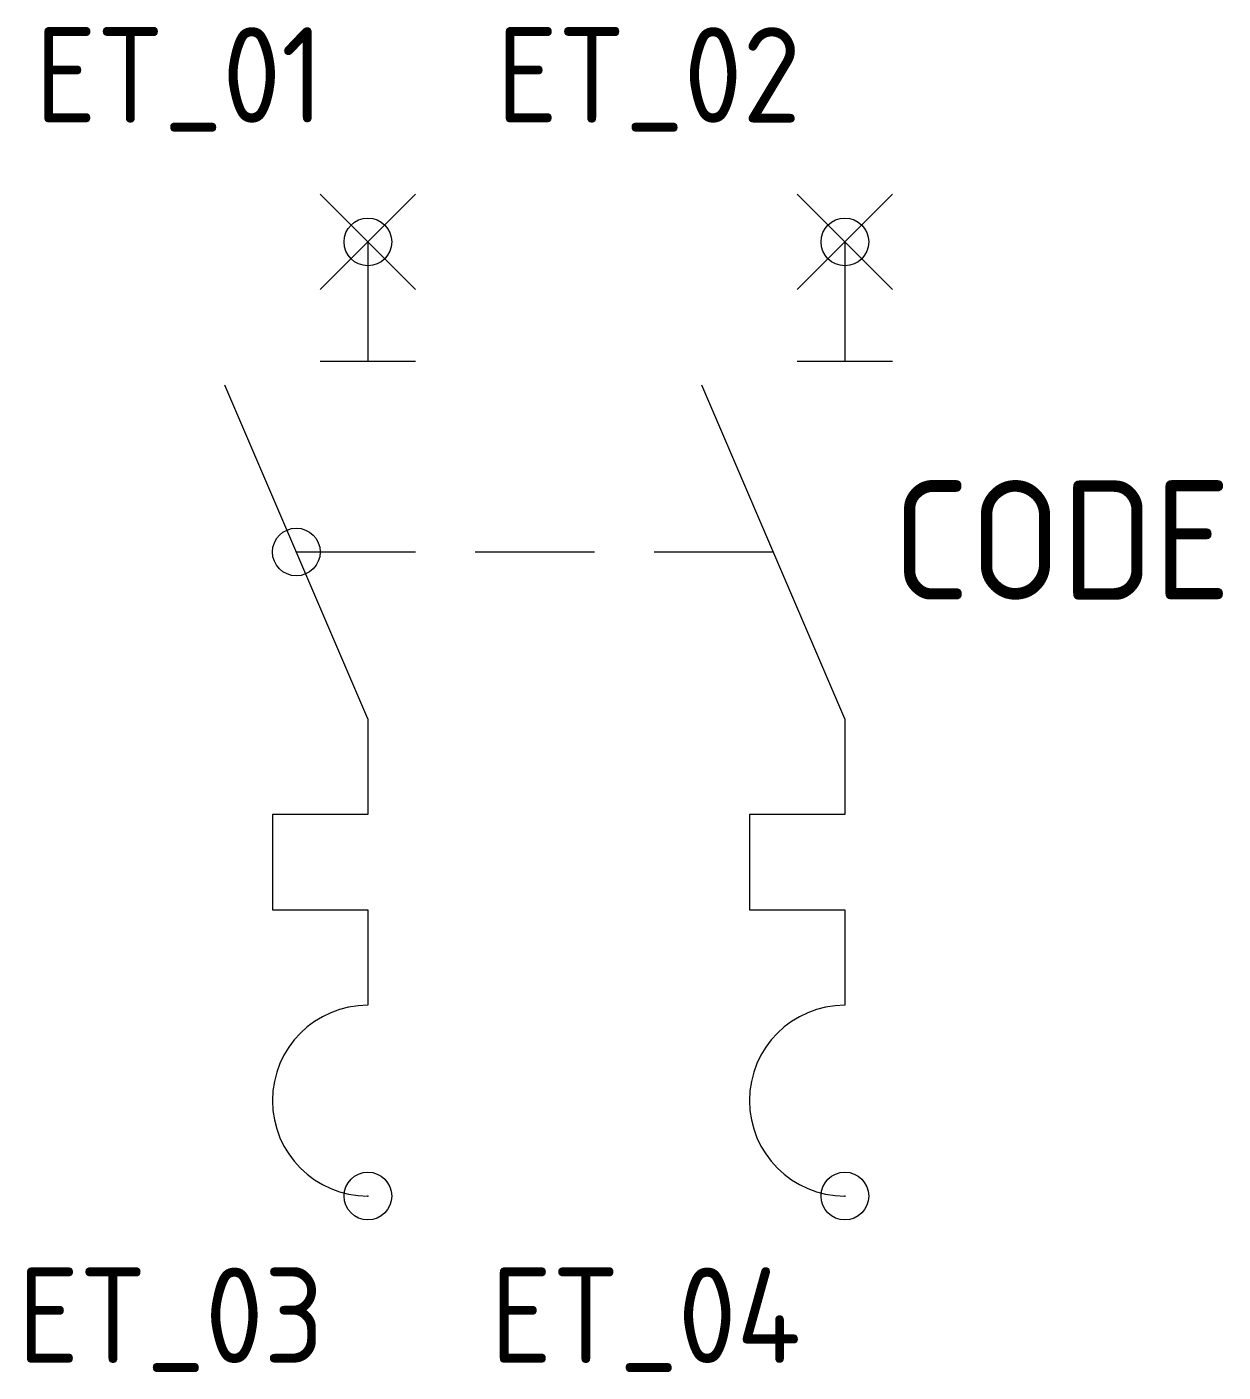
# Model space of a CAD drawing. Extents: x 337.9 to 362.9, y 118.8 to 147.
import ezdxf
from ezdxf.enums import TextEntityAlignment as Align

# ---------------------------------------------------------------- set-up
doc = ezdxf.new("R2010")
doc.units = 0
doc.header["$LTSCALE"] = 10
doc.header["$MEASUREMENT"] = 0
doc.header["$PDMODE"] = 32
doc.header["$PDSIZE"] = 1
doc.linetypes.add('DASHED2', pattern=[0.375, 0.25, -0.125])
doc.layers.get('0').update_dxf_attribs({"linetype": 'CONTINUOUS'})
for name, color, linetype in [('A', 7, 'CONTINUOUS'), ('C', 7, 'CONTINUOUS'), ('TKST2', 2, 'CONTINUOUS'), ('TKST3', 1, 'CONTINUOUS')]:
    doc.layers.add(name, color=color, linetype=linetype)
doc.styles.get("Standard").update_dxf_attribs({"font": 'ISO8', "width": 1.2})

msp = doc.modelspace()

# ---------------------------------------------------------------- linework, layer by layer
for points in [[(344, 141.5), (346, 143.5)], [(344, 143.5), (346, 141.5)], [(354, 141.5), (356, 143.5)], [(354, 143.5), (356, 141.5)], [(345, 142.5), (345, 140)], [(355, 142.5), (355, 140)], [(344, 140), (346, 140)], [(354, 140), (356, 140)], [(345, 132.5), (342, 139.5)], [(355, 132.5), (352, 139.5)], [(345, 132.5), (345, 130.5), (343, 130.5), (343, 128.5), (345, 128.5), (345, 126.5)], [(355, 132.5), (355, 130.5), (353, 130.5), (353, 128.5), (355, 128.5), (355, 126.5)]]:
    msp.add_lwpolyline(points)
at = {"linetype": 'DASHED2'}
msp.add_lwpolyline([(343.5, 136), (353.5, 136)], dxfattribs=at)
for points in [[(345, 126.5, 1), (345, 122.5)], [(355, 126.5, 1), (355, 122.5)]]:
    msp.add_lwpolyline(points, format="xyb")
at = {"layer": 'A', "color": 1}
msp.add_point((343.5, 136), dxfattribs=at)
at = {"layer": 'C', "color": 1}
msp.add_point((345, 142.5), dxfattribs=at)
at = {"layer": 'C', "color": 3}
msp.add_point((355, 142.5), dxfattribs=at)
at = {"layer": 'C', "color": 2}
msp.add_point((345, 122.5), dxfattribs=at)
at = {"layer": 'C', "color": 4}
msp.add_point((355, 122.5), dxfattribs=at)

# ---------------------------------------------------------------- texts
at = {"layer": 'TKST2'}
for tag, p in [('ET_01', (344.08, 145)), ('ET_02', (354.08, 145)), ('ET_03', (344.08, 119)), ('ET_04', (354.08, 119))]:
    msp.add_attdef(tag, text='', height=2, dxfattribs=at).set_placement(p, align=Align.RIGHT)
at = {"layer": 'TKST3'}
msp.add_attdef('CODE', (356, 135), '-Q', height=2.5, dxfattribs=at)

doc.saveas('drawing.dxf')
